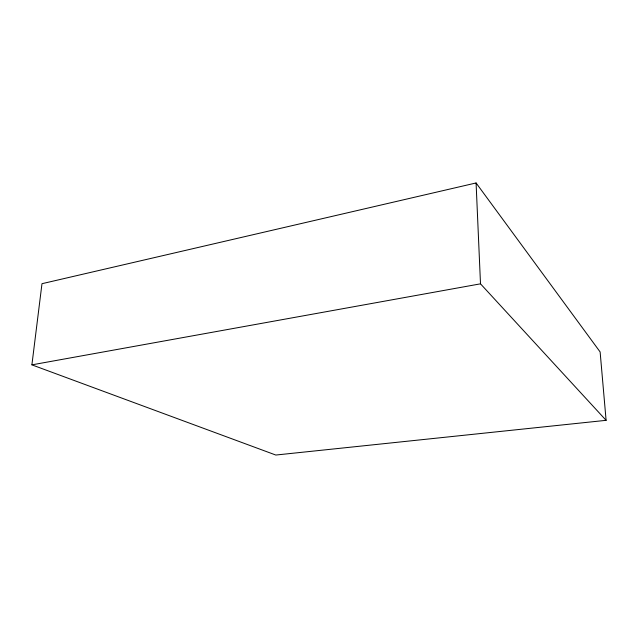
<?xml version="1.0" encoding="UTF-8"?>
<svg xmlns="http://www.w3.org/2000/svg" width="638" height="638" viewBox="0 0 638 638"><rect width="100%" height="100%" fill="white"/><g stroke="black" fill="none" stroke-linecap="round" stroke-linejoin="round"><path stroke-width="0.96" d="M31.9 364.856L41.98 283.695L476.084 182.962L600.127 351.945L606.1 420.33L275.807 455.038L31.9 364.856L480.502 283.83L606.1 420.33M476.084 182.962L480.502 283.83"/></g></svg>
